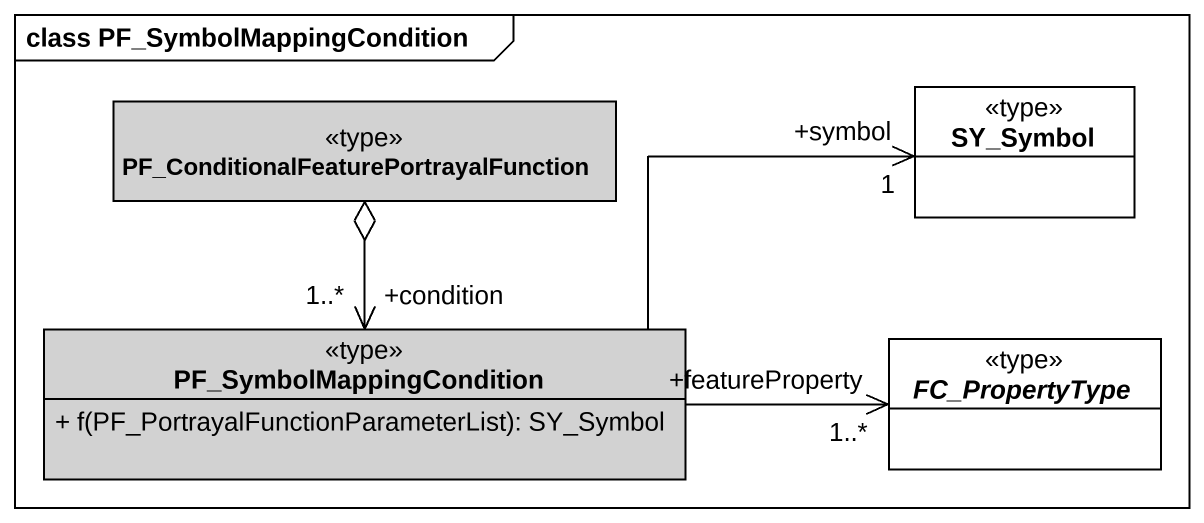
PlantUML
@startuml
mainframe class PF_SymbolMappingCondition
hide circle
hide empty members
skinparam classAttributeIconSize 0
class "PF_ConditionalFeaturePortrayalFunction" as PF_ConditionalFeaturePortray <<type>> #D2D2D2
class SY_Symbol <<type>> #FFFFFF
class PF_SymbolMappingCondition <<type>> #D2D2D2 {
  + f(PF_PortrayalFunctionParameterList): SY_Symbol
}
abstract class FC_PropertyType <<type>> #FFFFFF
PF_SymbolMappingCondition "+condition\n1..*" <-up-o PF_ConditionalFeaturePortray
PF_SymbolMappingCondition -right-> "+symbol\n1" SY_Symbol
PF_SymbolMappingCondition -right-> "+featureProperty\n1..*" FC_PropertyType
@enduml
